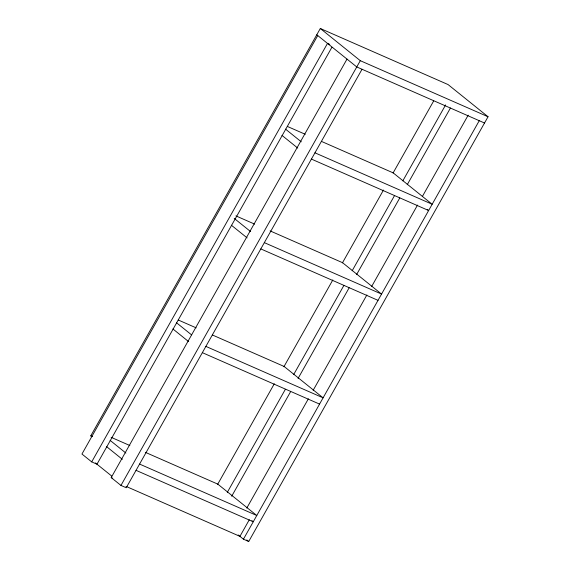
<?xml version="1.0" encoding="UTF-8"?>
<svg xmlns="http://www.w3.org/2000/svg" width="570" height="570" viewBox="0 0 570 570"><rect width="100%" height="100%" fill="white"/><g stroke="black" fill="none" stroke-linecap="round" stroke-linejoin="round"><path stroke-width="0.85" d="M91.756 436.627L90.78 435.843L320.312 28.5L448.07 84.567L488.048 116.75L248.719 541.5L243.44 539.184L238.174 534.945M317.754 35.554L81.952 454.034L91.699 461.885L96.978 464.201L331.904 47.267M91.699 461.885L327.508 43.398L329.766 44.396M362.036 69.262L126.234 487.749L120.961 485.433L111.207 477.582L347.009 59.095M120.961 485.433L360.29 60.684L320.312 28.5M217.533 484.543L274.298 383.795M283.91 366.745L332.816 279.948M342.42 262.898L383.468 190.052M393.079 173.002L433.684 100.933M227.287 492.387L285.363 389.317M293.657 374.597L343.874 285.47M352.174 270.75L394.533 195.574M402.826 180.854L445.619 104.901M231.684 496.256L290.636 391.633M298.06 378.459L349.154 287.786M356.578 274.612L399.805 197.89M407.229 184.716L450.457 107.994M246.789 508.084L308.363 398.815M313.165 390.293L366.873 294.968M371.676 286.446L417.532 205.072M422.334 196.55L468.184 115.176M249.311 519.712L239.934 536.363L125.977 486.353M243.44 539.184L479.249 120.698M360.29 60.684L488.048 116.75M484.521 123.013L356.763 66.947L316.778 34.77M287.337 126.426L305.249 134.285M321.523 141.431L393.157 172.86L432.167 204.26L314.954 152.817M311.419 159.087L428.633 210.522L427.265 209.425M235.916 215.895L254.633 224.11M270.102 230.893L342.541 262.685L381.551 294.084L264.338 242.642M260.811 248.912L378.017 300.347M178.267 319.998L196.173 327.857M212.453 335.003L284.081 366.439L323.09 397.832L205.877 346.396M202.35 352.659L319.556 404.101M111.143 437.318L129.867 445.533M145.329 452.324L217.776 484.115L256.785 515.508L139.572 464.073M90.78 435.843L92.411 436.556M136.038 470.336L253.251 521.778L251.883 520.674M111.207 477.582L112.71 478.244M285.527 129.133L301.266 141.802M281.993 135.404L297.732 148.072M234.227 218.41L250.65 231.627M231.384 225.228L247.123 237.897M176.451 322.713L191.506 334.825M172.924 328.976L188.663 341.644M246.767 539.933L248.719 541.5M110.145 440.389L125.885 453.057M106.562 446.609L122.35 459.32M95.389 462.926L111.727 476.071"/></g></svg>
